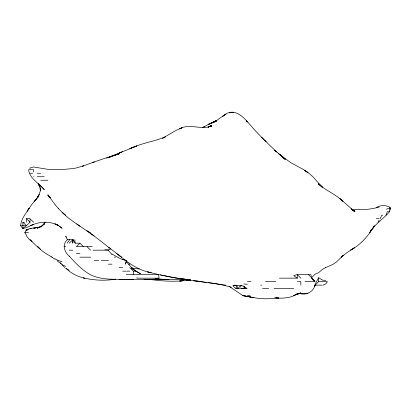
<?xml version="1.0" encoding="UTF-8"?>
<svg xmlns="http://www.w3.org/2000/svg" width="411" height="411" viewBox="0 0 411 411"><rect width="100%" height="100%" fill="white"/><g stroke="black" fill="none" stroke-linecap="round" stroke-linejoin="round"><path stroke-width="0.62" d="M311.528 277.79L315.093 274.158L318.653 272.668L322.219 269.554L325.779 267.515L332.905 264.417L336.47 261.946L343.596 255.067L341.212 257.173L347.161 252.503L354.287 247.823L350.722 250.037C360.966 244.643 368.605 235.56 374.339 225.701L372.238 229.199C377.067 222.423 384.285 218.041 389.546 211.711L389.982 208.706M69.233 256.212C64.311 252.21 61.861 244.206 67.419 239.69L73.127 239.69L72.793 243.184L72.793 239.69L69.233 243.184M126.244 260.672L125.602 264.17L126.244 261.417L126.768 260.672M236.217 285.337L234.758 285.152L236.7 285.702L240.265 285.655L243.826 286.159L247.088 288.65L236.063 288.65L236.7 285.152L237.959 288.65L240.265 285.82L240.265 287.304M58.542 225.598L62.102 228.29C53.548 220.671 40.499 220.764 30.635 225.701L33.599 224.329L26.474 227.576L22.908 228.542L20.55 225.701L21.218 222.202L22.548 218.703L24.557 215.21L31.575 204.719L37.16 197.85M44.856 222.202L44.29 224.349L45.046 222.202L42.425 225.701L40.725 226.487M389.921 210.185L390.45 208.213L389.921 207.303C385.646 204.925 380.283 204.955 376.173 207.678M380.267 218.703L381.742 215.21L382.79 215.21M385.898 215.21L387.311 211.711L389.546 211.711M32.073 241.396L29.515 239.69L26.617 236.191L26.474 235.287L24.814 232.693L26.468 229.199L28.282 229.364M315.073 285.152C313.239 292.087 306.313 295.247 299.65 293.572L300.837 293.531L297.276 293.865L300.837 293.32L297.276 294.142L300.837 292.863L293.711 295.586L297.276 293.726C288.784 299.922 278.365 297.415 268.768 298.705C260.338 299.151 252.03 297.487 243.826 295.756L250.951 297.076L242.952 295.643L229.574 286.611M37.16 197.994L34.668 201.22L38.423 196.412L37.273 197.722L39.209 194.223L40.365 190.73L40.365 188.397L40.365 190.73L39.877 187.231L38.336 183.732L40.165 187.231L38.084 183.732M377.961 222.202L379.23 220.132M37.262 197.722L39.209 194.727M37.16 197.722L39.194 194.727M67.116 243.184L69.706 239.69M37.37 197.722L38.547 196.222L37.329 197.722M314.287 286.395L315.093 285.491L315.093 284.201L318.653 277.723L322.219 279.999L325.779 280.636M42.425 225.701L44.29 223.682L40.725 226.923L42.02 226.004M93.076 250.181L108.108 250.181L110.8 248.891M83.484 246.682L79.919 243.184L76.359 246.682L92.321 246.682M315.093 285.152L318.653 281.653L327.48 281.653L325.779 283.878L323.082 285.152M33.599 222.202L30.034 218.883L30.034 222.202L26.474 225.701L22.908 228.233M202.556 127.78L208.197 124.466L216.417 120.783L211.757 122.94L216.33 120.783L211.757 122.797L215.323 121.451L222.449 116.323L226.009 114.243L222.449 116.483C235.698 104.353 246.42 120.911 254.517 129.861C264.201 140.187 274.358 150.077 285.152 159.252L281.067 155.754M208.197 124.466L215.323 121.728M208.197 127.102L211.757 125.458L208.197 127.066L211.757 125.581L208.197 126.989L211.757 125.93C201.292 130.364 189.774 123.166 179.689 128.705L182.135 127.78L176.129 130.359L162.52 138.271L165.438 136.853C153.868 141.61 141.168 143.192 129.804 148.715L136.93 145.946L108.936 157.172M208.598 124.281L211.757 122.838M120.983 152.26L119.113 153.031L122.678 151.561M40.725 226.769L37.16 228.244L40.725 226.44L40.725 226.769L37.16 227.478M106.644 158.107L108.427 157.387M111.987 156.298L113.472 155.754M245.013 287.597L241.581 288.65M109.614 157.1L111.987 156.252L109.614 157.136L111.396 156.504M113.991 155.574L119.113 153.729L97.736 160.686L82.39 166.25L83.484 165.859L76.359 167.965L72.793 168.582L62.102 169.548L51.416 169.538L47.851 169.322L33.599 167L30.034 167.94L30.034 168.931M386.355 209.148L389.921 208.213M30.034 228.68L33.599 227.817L36.569 227.781M158.312 278.56L154.747 279.388L129.804 279.388C116.719 278.905 102.796 280.734 90.61 274.861C82.262 270.233 75.542 263.132 69.233 256.099M115.553 279.1C104.99 281.083 93.924 280.261 83.484 277.949L84.522 278.16C77.725 276.639 70.964 273.423 66.089 268.337M35.382 228.079L33.599 228.382L37.16 227.329L39.538 227.494M236.063 288.65L233.14 286.107L233.14 285.45L234.892 285.152M379.23 207.016C370.167 209.708 360.735 210.144 351.318 209.199M188.598 280.091C175.41 282.121 161.955 281.186 148.808 279.269L151.186 279.644M188.598 280.066L186.815 280.323L189.194 280.076M240.265 285.655L242.048 285.404M307.962 293.48L304.402 293.824L300.837 293.603M151.186 279.388L154.747 279.156M233.14 285.45L236.109 285.409M30.034 173.242L32.613 173.242M37.16 173.242L40.725 173.242M33.599 176.74L33.943 176.74M37.16 176.74L44.29 176.74M40.725 180.239L47.851 180.239M26.474 222.202L26.474 218.703L29.926 218.703M376.193 218.703L379.23 218.703M22.908 228.542L22.908 222.202L24.609 222.202M20.55 225.701L26.474 225.701L22.908 222.202M24.814 232.693L28.544 232.693M73.127 239.69L75.167 243.184L79.919 243.184M63.982 246.682L65.668 246.682M69.233 250.181L72.793 250.181M76.359 253.679L79.919 253.679M79.919 257.173L90.61 257.173M114.34 257.173L115.553 257.173M94.17 260.672L98.676 260.672M101.301 260.672L108.427 260.672M108.427 264.17L111.987 264.17M128.617 264.17L129.804 264.17M119.113 267.664L122.678 267.664M122.678 271.162L126.244 271.162M126.948 271.162L129.804 271.162M129.804 267.664L133.37 271.162L136.015 271.162L140.495 273.808C137.387 272.02 134.207 270.253 131.679 267.664M126.244 274.661L158.595 274.661L159.088 278.16L136.93 278.16L136.93 277.672M279.459 278.16L297.276 278.16L297.276 274.661L300.837 278.16M247.391 281.653L250.951 281.653M265.48 281.653L275.894 281.653M297.276 281.653L300.837 281.653L300.837 285.152M304.957 281.653L314.713 281.653L311.528 277.44M260.682 285.152L261.643 285.152M314.841 285.152L322.219 285.152M262.495 288.65L268.768 288.65M274.034 288.65L293.711 288.65M247.391 295.643L250.119 295.643M122.678 279.372L119.113 279.331L133.37 279.382M144.055 279.382L147.621 279.388M126.244 279.372L129.804 279.377M188.598 279.829L155.343 279.043L168.998 279.567M104.862 249.77L108.427 249.847M278.863 298.011L274.707 297.79M231.357 287.217C223.825 285.203 216.083 283.487 208.197 282.578M161.872 279.331L155.343 279.012M139.308 268.974L132.183 268.326M275.894 297.775L278.863 297.98M243.826 283.986L247.391 284.32M158.826 274.661L179.689 278.776L225.793 285.152M193.941 280.831L197.506 281.278M201.662 281.751L204.036 282.049M204.632 282.126L207.005 282.429M201.066 281.674L197.506 281.103M31.221 228.686L30.034 228.516L28.169 229.199L26.474 230.854L26.474 229.199M199.289 281.36L201.066 281.617L196.319 280.949M193.941 280.59L195.133 280.77M183.255 278.894L190.38 279.989L172.563 277.44L161.872 275.17M180.285 278.411L182.659 278.797M108.427 247.818L110.21 248.116M125.648 260.266C120.613 259.464 116.349 256.443 111.987 254.008M158.312 274.522L147.621 271.851L151.186 272.817C142.057 270.9 133.596 266.621 126.244 260.934M132.183 268.45L133.37 268.748L131.731 267.936M122.678 259.444L125.052 260.081M160.439 274.789L161.395 275.041M352.504 210.052L354.287 210.622L352.504 210.021M58.737 260.672L62.102 261.838M352.761 210.386L354.287 211.105L352.253 209.898M54.976 258.786L58.542 260.605M62.102 264.612L65.668 266.431M51.416 256.788L52.125 257.173M65.668 268.285L69.233 270.238M131.731 267.982L133.37 268.938L131.782 267.982M51.416 256.844C46.561 253.906 41.449 251.111 37.75 246.682L39.451 248.223M352.253 209.944L353.779 210.889M76.806 223.913L94.407 236.191L125.9 260.672M136.02 271.162L132.101 268.373M89.598 232.693L94.17 236.027M57.016 224.576L58.033 225.259M51.95 257.173L54.976 259.197M57.016 224.606L58.542 225.649L54.976 223.836L58.542 225.665L57.016 224.498M351.169 208.809L355.022 211.711L352.253 209.61M297.276 278.16L293.711 275.632L296.732 274.661L310.87 274.661L311.528 277.646L308.414 274.661M31.051 240.45L30.034 239.705L37.262 246.682L40.725 249.379M79.919 226.333L69.233 218.652L65.123 215.21L58.542 208.665M119.113 255.401L121.512 257.173L116.878 253.679M283.025 157.141L279.459 154.351L290.88 162.751L303.816 169.743L308.825 173.242L312.889 176.74L322.219 187.231L318.653 183.804L322.219 186.99L318.653 184.118C326.139 190.642 335.659 194.352 342.872 201.22L340.036 198.754L354.287 211.244M61.501 264.17L56.975 260.672M281.242 155.754L278.196 153.288M275.894 151.443L274.533 150.292L276.932 152.26M281.011 155.754L285.213 159.252L283.025 157.408M280.621 155.435L278.591 153.729M50.548 197.722L47.851 195.338L50.317 197.722L47.851 194.742L54.976 204.565M111.987 254.537L108.108 250.181M315.093 281.324L311.687 278.16L314.713 281.653M38.48 183.732L44.29 189.712C39.102 183.178 29.582 178.713 28.621 169.743L33.599 169.743L33.599 172.034M62.102 264.936L64.897 267.664M87.045 246.682L90.61 250.181M26.474 218.703L30.034 222.202M265.208 140.855L266.107 141.769L261.643 137.243M126.244 261.494L133.37 269.642L131.602 267.664M55.095 204.719L58.121 208.213M66.392 237.065L65.673 236.191L67.419 239.69M60.268 262.67L61.439 264.17M390.008 208.213L389.921 207.303M243.826 286.159L245.131 288.65M74.833 239.69L75.167 243.184M318.653 277.723L318.653 281.653M236.7 285.398L236.7 285.702M133.37 271.162L133.37 274.661M58.542 208.213L58.542 208.726M371.554 229.199L369.669 232.693L371.554 229.199M29.078 208.213L27.172 211.213L29.119 208.213M204.632 126.516L203.075 127.461L204.632 126.516M325.779 267.515L325.425 267.664L325.779 267.53M94.17 161.96L92.11 162.751L94.17 161.98M211.757 125.704L208.197 126.989L211.757 125.704M216.689 120.783L215.323 121.26L216.689 120.783M119.113 153.776L115.553 154.968L119.113 153.776M233.14 112.239L229.574 112.809L233.14 112.26M183.255 280.662L179.689 281.047L183.255 280.662M242.988 295.643L243.826 295.807L242.988 295.643M190.38 279.978L186.815 279.47L190.38 279.989M253.921 297.662L250.951 297.215L253.921 297.651M90.143 232.693L87.045 230.941L90.143 232.693M307.962 172.594L304.402 170.2L307.962 172.646M65.467 215.21L62.102 212.256L65.467 215.21M247.391 121.944L246.312 120.783L247.391 121.975"/></g></svg>
